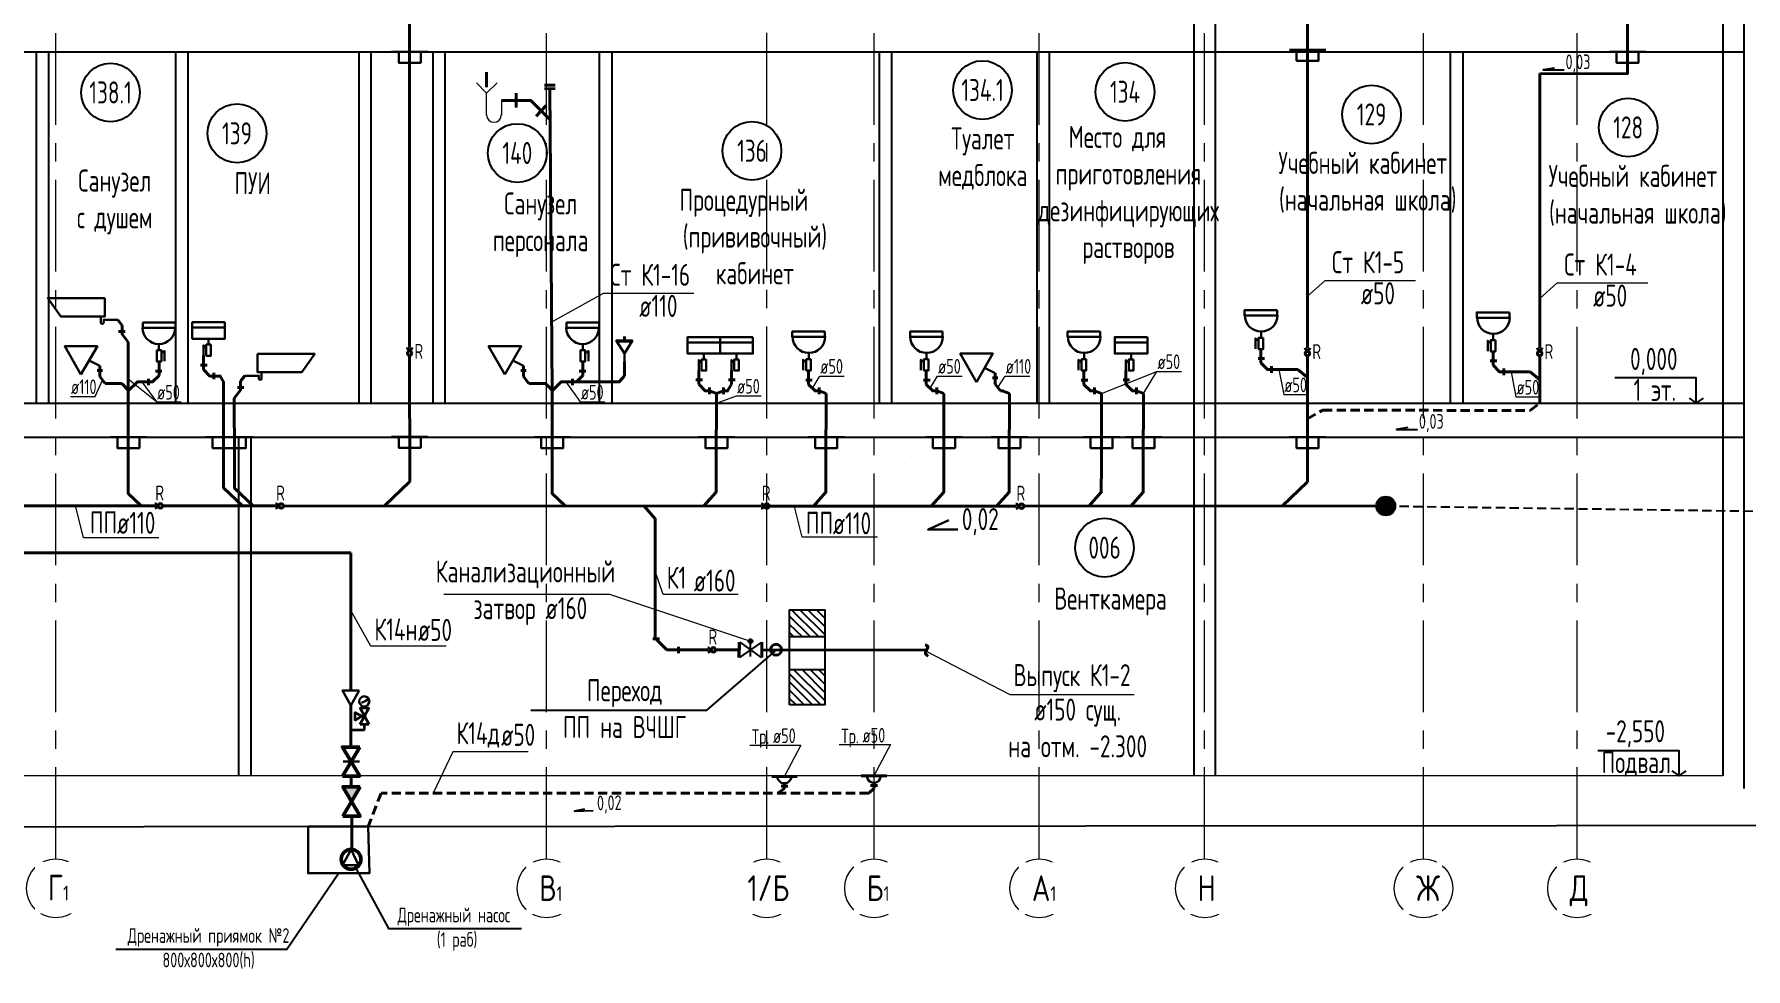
# Model space of a CAD drawing. Header units: millimetres. Extents: x -8689834 to 9419935, y -117443 to 166298.
# Drawn here: x -195015 to -171699, y -59642 to -46913 of the extents above; entities that cross this region are included whole.
import ezdxf
from ezdxf.enums import TextEntityAlignment as Align

# ---------------------------------------------------------------- set-up
doc = ezdxf.new("R2010")
doc.units = ezdxf.units.MM
doc.header["$MEASUREMENT"] = 0
doc.linetypes.add('01_base$0$DASHED2', pattern=[0.375, 0.25, -0.125])
doc.linetypes.add('CENTER', pattern=[2, 1.25, -0.25, 0.25, -0.25])
doc.layers.get('0').update_dxf_attribs({"color": 250, "lineweight": 9})
for name, color, linetype in [('PDF _0', 7, 'Continuous'), ('PDF ___Text VK', 7, 'Continuous'), ('PDF __OBORUD', 1, 'Continuous'), ('PDF __Арматура', 7, 'Continuous'), ('PDF __ВК-Text VK', 7, 'Continuous'), ('PDF __ВК-Text В1', 7, 'Continuous'), ('PDF __ВК-В1', 5, 'Continuous'), ('PDF __ВК-В1-текст', 7, 'Continuous'), ('PDF __ВК-К3', 7, 'Continuous'), ('PDF __ВК-переход с пл. на чуг.', 1, 'Continuous'), ('PDF __ВК-питьевой фонтанчик', 7, 'Continuous'), ('PDF __ВК-противопожарные муфты', 1, 'Continuous'), ('PDF __ВК-стены', 7, 'Continuous'), ('PDF __ВК-текст К2', 7, 'Continuous'), ('PDF __ВК-текст Канал', 7, 'Continuous'), ('PDF __Дренажные насосы', 1, 'Continuous'), ('PDF __К14', 3, 'Continuous'), ('PDF __насос', 1, 'Continuous'), ('PDF __Переход', 7, 'Continuous'), ('PDF __Пескоуловитель', 7, 'Continuous'), ('PDF __Сантехника', 7, 'Continuous'), ('PDF _TEKSTBK', 7, 'Continuous'), ('PDF _надписи ВК', 7, 'Continuous'), ('АР_Кровля дорожки', 245, 'Continuous'), ('АР_Таблицы', 250, 'Continuous')]:
    doc.layers.add(name, color=color, linetype=linetype)
doc.layers.add('PDF __ВК-К1', color=7, linetype='Continuous', true_color=0xb80000)
doc.layers.add('PDF __ВК-К14н', color=190, linetype='Continuous', true_color=0x7f00ff)
for name, color, linetype, lineweight in [('АР_Маркер экспликации', 239, 'Continuous', 13), ('АР_Номер помещения', 1, 'Continuous', 25), ('АР_Оси', 195, 'Continuous', 9), ('АР_Помещения_площадь', 19, 'Continuous', 9), ('ВК_канализация', 32, 'Continuous', 15)]:
    doc.layers.add(name, color=color, linetype=linetype, lineweight=lineweight)
doc.styles.add('ISOCPEUR', font='isocpeur.ttf', dxfattribs={"width": 0.7})
doc.styles.get("Standard").update_dxf_attribs({"font": 'isocpeur.ttf', "width": 0.7})
doc.styles.add('ГОСТ 2.304', font='isocpeur.ttf', dxfattribs={"width": 0.7})

# ---------------------------------------------------------------- blocks, each defined once
blk = doc.blocks.new('*U1662')
at = {"layer": 'АР_Номер помещения', "color": 7}
blk.add_circle((-15720, 4793), 400, dxfattribs=at)
at = {"layer": 'АР_Помещения_площадь', "color": 7}
blk.add_line((-13545, 633), (-13545, 633), dxfattribs=at)
at = {"color": 7, "style": 'ISOCPEUR', "width": 0.7, "flags": 1}
blk.add_attdef('КАТЕГОРИЯ', (-499, -2092), '', height=250, dxfattribs=at)
at = {"layer": 'АР_Номер помещения', "color": 7, "style": 'ISOCPEUR', "width": 0.7}
blk.add_attdef('НОМЕР_ПОМЕЩЕНИЯ', text='', height=300, dxfattribs=at).set_placement((-15720, 4793), align=Align.MIDDLE_CENTER)
at = {"layer": 'АР_Помещения_площадь', "color": 7, "lineweight": 30, "width": 0.7, "flags": 104}
blk.add_attdef('ИМЯ_ПОМЕЩЕНИЯ', text='', height=100, dxfattribs=at).set_placement((158, 1217), align=Align.MIDDLE_CENTER)
at = {"layer": 'АР_Помещения_площадь', "color": 7, "style": 'ISOCPEUR', "width": 0.7}
blk.add_attdef('ПЛОЩАДЬ_ПОМЕЩЕНИЯ', text='', height=200, dxfattribs=at).set_placement((-13540, 880), align=Align.MIDDLE_RIGHT)

msp = doc.modelspace()

# ---------------------------------------------------------------- hatches: boundary and pattern name
at = {"layer": 'АР_Кровля дорожки', "ltscale": 500, "true_color": 0x000000}
h = msp.add_hatch(color=18, dxfattribs=at)
h.dxf.hatch_style = 1
edge = h.paths.add_edge_path()
edge.add_arc((-176603.1, -53338.6), 129, 0, 360)
h = msp.add_hatch(color=18, dxfattribs=at)
h.dxf.hatch_style = 1
h.paths.add_polyline_path([(-245791, -57201.5), (-246025.5, -57201.5), (-245908.3, -57402.8)])
h.paths.add_polyline_path([(-190575.5, -57162.6), (-190809.9, -57162.6), (-190692.7, -57364)])
h.paths.add_polyline_path([(-149907.4, -57185.8), (-150081.5, -57185.8), (-149994.5, -57335.3)])
h.paths.add_polyline_path([(-149877.2, -57134), (-150111.7, -57134), (-150081.5, -57185.8), (-149907.4, -57185.8)])
h.paths.add_polyline_path([(-127370.9, -57118.1), (-127605.4, -57118.1), (-127566, -57185.8), (-127410.3, -57185.8)])
h.paths.add_polyline_path([(-127410.3, -57185.8), (-127566, -57185.8), (-127488.1, -57319.5)])
h.paths.add_polyline_path([(-117159.1, -57092.6), (-117393.6, -57092.6), (-117339.3, -57185.8), (-117213.4, -57185.8)])
h.paths.add_polyline_path([(-117213.4, -57185.8), (-117339.3, -57185.8), (-117276.4, -57294)])

# ---------------------------------------------------------------- linework, layer by layer
at = {"layer": 'PDF _0', "lineweight": 35}
for points in [[(-190551.4, -56200.9), (-190641.6, -56255), (-190641.6, -56152.8), (-190551.4, -56200.9), (-190515.4, -56200.9)], [(-190575.5, -56309.1), (-190455.3, -56092.7), (-190575.5, -56092.7), (-190455.3, -56309.1)], [(-190515.4, -56393.2), (-190701.7, -56393.2)], [(-190575.5, -56309.1), (-190455.3, -56309.1)], [(-190515.4, -56393.2), (-190515.4, -56309.1)]]:
    msp.add_lwpolyline(points, dxfattribs=at)
at = {"layer": 'PDF _0', "color": 3, "lineweight": 30}
for centre in [(-184795.7, -57020.8), (-184795.7, -57020.8), (-183576.3, -57013.9), (-183576.3, -57013.9)]:
    msp.add_arc(centre, 95.2, 179.99999, 0.00001, dxfattribs=at)
at = {"layer": 'PDF ___Text VK', "color": 3, "lineweight": 30}
msp.add_lwpolyline([(-191284.8, -57703.6), (-190467.3, -57703.6), (-190449.3, -58340.8), (-191284.8, -58340.8)], close=True, dxfattribs=at)
at = {"layer": 'PDF __OBORUD', "lineweight": 30}
for points in [[(-190557.4, -56020.5), (-190515.4, -56002.5), (-190473.3, -55978.4), (-190491.3, -55996.5)], [(-190515.4, -56068.6), (-190515.4, -56092.7)], [(-190473.3, -55978.4), (-190497.3, -55984.5)]]:
    msp.add_lwpolyline(points, dxfattribs=at)
msp.add_circle((-190518.4, -55999.5), 69.1, dxfattribs=at)
at = {"layer": 'PDF __Арматура', "lineweight": 30}
msp.add_lwpolyline([(-190584.2, -56820), (-190805.5, -56820)], dxfattribs=at)
at = {"layer": 'PDF __ВК-Text VK', "lineweight": 30}
msp.add_lwpolyline([(-182554.7, -53530.4), (-182837.4, -53660), (-182434.7, -53660)], dxfattribs=at)
at = {"layer": 'PDF __ВК-Text В1', "lineweight": 25}
for points in [[(-174306.3, -47372.8), (-174460.9, -47398.9), (-174173.4, -47398.9)], [(-176303.7, -52270.3), (-176458.4, -52296.4), (-176170.9, -52296.4)], [(-187519.8, -57467.5), (-187655.6, -57493.3), (-187402.3, -57488.1)]]:
    msp.add_lwpolyline(points, dxfattribs=at)
at = {"layer": 'PDF __ВК-В1', "color": 244, "lineweight": 40, "true_color": 0x991b1e}
for points in [[(-189900.6, -51180.8), (-189901.6, -40736.4)], [(-177669.1, -51185), (-177670.1, -40740.6)], [(-173310.7, -46375.7), (-173310.7, -47451.3), (-174504, -47447.9)], [(-174505.2, -51185), (-174506.1, -47445.8)], [(-189899.6, -53003.1), (-189901.6, -51287.5)], [(-177668.1, -53007.3), (-177670.1, -51291.7)], [(-174505.5, -51936.7), (-174506.1, -51291.7)], [(-186975.1, -51567.6), (-186975.1, -51567.6), (-186975.1, -51375)]]:
    msp.add_lwpolyline(points, dxfattribs=at)
at = {"layer": 'PDF __ВК-В1', "lineweight": 40}
msp.add_lwpolyline([(-186975.1, -51082.9), (-186975.1, -51027.9)], dxfattribs=at)
at = {"layer": 'PDF __ВК-В1-текст', "lineweight": 25}
for points in [[(-172471.2, -51868.9), (-172373.9, -51936.7), (-172373.9, -51594.9), (-173483, -51594.9)], [(-172373.9, -51936.7), (-172276.5, -51868.9)], [(-172703.8, -56947.2), (-172606.4, -57014.9), (-172606.4, -56673.1), (-173715.5, -56673.1)], [(-172606.4, -57014.9), (-172509, -56947.2)]]:
    msp.add_lwpolyline(points, dxfattribs=at)
at = {"layer": 'PDF __ВК-К1', "lineweight": 40}
for points in [[(-188449.5, -47713.7), (-188449.5, -47912.6)], [(-188449.5, -47815.2), (-188648.4, -47815.2)], [(-188449.5, -47815.2), (-188250.5, -47815.2), (-187983.8, -48081.9)], [(-188038.9, -47883), (-188178.6, -48026.9)], [(-192204.8, -51640.1), (-192204.8, -51758.7), (-192289.5, -51868.7)], [(-192158.2, -51724.8), (-192247.1, -51724.8)], [(-192145.5, -51563.9), (-192204.8, -51640.1)], [(-184967.1, -57023), (-184620, -57023)], [(-183747.8, -57016.1), (-183400.7, -57016.1)]]:
    msp.add_lwpolyline(points, dxfattribs=at)
at = {"layer": 'PDF __ВК-К1', "color": 244, "lineweight": 40, "true_color": 0x991b1e}
for points in [[(-193878, -50802.8), (-193818.8, -50879)], [(-193865.3, -50963.6), (-193776.5, -50963.6)], [(-193818.8, -50879), (-193818.8, -50997.5), (-193734.1, -51107.6)], [(-192710.1, -51288.7), (-192710.1, -51479.2)], [(-178304.4, -51200.2), (-178304.4, -51390.7)], [(-175140.5, -51231.9), (-175140.5, -51422.4)], [(-194157.6, -51494), (-194085, -51494)], [(-194123, -51428.4), (-194123, -51576.9)], [(-193275, -51500.7), (-193363.9, -51500.7)], [(-193313.1, -51369.4), (-193313.1, -51559.9)], [(-192748.2, -51419.9), (-192659.3, -51419.9)], [(-192566.2, -51568.1), (-192621.2, -51568.1), (-192710.1, -51479.2)], [(-192566.2, -51523.6), (-192566.2, -51612.5)], [(-188384.3, -51494), (-188311.7, -51494)], [(-188349.7, -51428.4), (-188349.7, -51576.9)], [(-187501.7, -51500.7), (-187590.6, -51500.7)], [(-187539.8, -51369.4), (-187539.8, -51559.9)], [(-185961.9, -51490.8), (-185961.9, -51681.3)], [(-185517.5, -51490.8), (-185517.5, -51681.3)], [(-184466.4, -51491.2), (-184466.4, -51681.7)], [(-182862, -51491.2), (-182862, -51681.7)], [(-181923.7, -51529), (-181923.7, -51677.6)], [(-180714.7, -51491.2), (-180714.7, -51681.7)], [(-180143.2, -51490.8), (-180143.2, -51681.3)], [(-178342.5, -51331.5), (-178253.6, -51331.5)], [(-178160.5, -51479.6), (-178215.5, -51479.6), (-178304.4, -51390.7)], [(-178160.5, -51435.2), (-178160.5, -51524.1)], [(-175178.6, -51363.2), (-175089.7, -51363.2)], [(-174996.6, -51511.3), (-175051.6, -51511.3), (-175140.5, -51422.4)], [(-174996.6, -51466.9), (-174996.6, -51555.8)], [(-194123, -51576.9), (-194050.5, -51670.2)], [(-194026, -51687.8), (-194026, -51651.4)], [(-193457.1, -51648.8), (-193402, -51648.8), (-193313.1, -51559.9)], [(-193457.1, -51604.4), (-193457.1, -51693.3)], [(-188349.7, -51576.9), (-188277.2, -51670.2)], [(-188252.6, -51687.8), (-188252.6, -51651.4)], [(-187683.7, -51648.8), (-187628.7, -51648.8), (-187539.8, -51559.9)], [(-187683.7, -51604.4), (-187683.7, -51693.3)], [(-186000, -51622.1), (-185911.1, -51622.1)], [(-185818, -51770.2), (-185873, -51770.2), (-185961.9, -51681.3)], [(-185818, -51725.8), (-185818, -51814.7)], [(-185624.8, -51726.3), (-185625.3, -51815.2)], [(-185625, -51770.8), (-185570, -51771.1), (-185517.5, -51681.3)], [(-185555.6, -51622.1), (-185466.7, -51622.1)], [(-184504.5, -51622.5), (-184415.6, -51622.5)], [(-184322.5, -51770.6), (-184377.5, -51770.6), (-184466.4, -51681.7)], [(-184322.5, -51726.2), (-184322.5, -51815.1)], [(-182900.1, -51622.5), (-182811.2, -51622.5)], [(-182718, -51770.6), (-182773.1, -51770.6), (-182862, -51681.7)], [(-182718, -51726.2), (-182718, -51815.1)], [(-181958.2, -51594.7), (-181885.7, -51594.7)], [(-181923.7, -51677.6), (-181851.1, -51770.9)], [(-181826.6, -51788.5), (-181826.6, -51752)], [(-180752.8, -51622.5), (-180663.9, -51622.5)], [(-180570.7, -51770.6), (-180625.8, -51770.6), (-180714.7, -51681.7)], [(-180570.7, -51726.2), (-180570.7, -51815.1)], [(-180181.3, -51622.1), (-180092.4, -51622.1)], [(-179999.3, -51770.2), (-180054.3, -51770.2), (-180143.2, -51681.3)], [(-179999.3, -51725.8), (-179999.3, -51814.7)], [(-186498, -55150.2), (-186586.9, -55150.2)], [(-186557.2, -55137.5), (-186396.4, -55298.4)], [(-186239.7, -55256.1), (-186239.7, -55345)], [(-186396.4, -55298.4), (-185839, -55298.9)], [(-185732.3, -55298.5), (-185422.2, -55298.5)], [(-185096.8, -55298.4), (-182857.5, -55302.6)], [(-184967.1, -57023), (-184620, -57023)], [(-184793.6, -57188), (-184793.6, -57120.3)], [(-184793.6, -57188), (-184793.6, -57120.3)], [(-183747.8, -57016.1), (-183400.7, -57016.1)], [(-183574.2, -57181.2), (-183574.2, -57113.4)], [(-183574.2, -57181.2), (-183574.2, -57113.4)], [(-184747, -57154.2), (-184840.1, -57154.2)], [(-184747, -57154.2), (-184840.1, -57154.2)], [(-183527.6, -57147.3), (-183620.8, -57147.3)], [(-183527.6, -57147.3), (-183620.8, -57147.3)]]:
    msp.add_lwpolyline(points, dxfattribs=at)
at = {"layer": 'PDF __ВК-К14н', "color": 152, "lineweight": 40, "true_color": 0x2776bb}
for points in [[(-208786.5, -53977.4), (-190701.8, -53976.3)], [(-190701.8, -53976.3), (-190701.7, -55852.2)], [(-190701.7, -56056.6), (-190701.7, -56621.6)], [(-190695.7, -57018.4), (-190695.7, -57162.6)], [(-190689.7, -57565.4), (-190689.7, -58016.2)]]:
    msp.add_lwpolyline(points, dxfattribs=at)
at = {"layer": 'PDF __ВК-К3', "lineweight": 25}
msp.add_lwpolyline([(-184724.3, -56047.6), (-184724.3, -54752.3), (-184246, -54752.3), (-184246, -56047.6)], close=True, dxfattribs=at)
for points in [[(-184330.6, -55116.4), (-184698.9, -54752.3)], [(-184246, -55091), (-184584.6, -54752.3)], [(-184246, -54980.9), (-184474.6, -54752.3)], [(-184246, -54866.6), (-184360.3, -54752.3)], [(-184246, -54756.6), (-184250.2, -54752.3)], [(-184444.9, -55116.4), (-184724.3, -54837)], [(-184555, -55116.4), (-184724.3, -54951.3)], [(-184669.3, -55116.4), (-184724.3, -55061.3)], [(-184724.3, -55116.4), (-184246, -55116.4)], [(-184724.3, -55565.1), (-184246, -55565.1)], [(-184301, -56047.6), (-184724.3, -55624.3)], [(-184246, -55988.4), (-184669.3, -55565.1)], [(-184246, -55878.3), (-184555, -55565.1)], [(-184246, -55764), (-184444.9, -55565.1)], [(-184246, -55654), (-184330.6, -55565.1)], [(-184411.1, -56047.6), (-184724.3, -55734.4)], [(-184525.4, -56047.6), (-184724.3, -55848.7)], [(-184635.4, -56047.6), (-184724.3, -55958.8)]]:
    msp.add_lwpolyline(points, dxfattribs=at)
at = {"layer": 'PDF __ВК-переход с пл. на чуг.', "lineweight": 40}
msp.add_circle((-184908.4, -55296.3), 74.1, dxfattribs=at)
at = {"layer": 'PDF __ВК-питьевой фонтанчик', "lineweight": 30}
for points in [[(-186975.1, -51260.7), (-187085.2, -51082.9), (-186865.1, -51082.9), (-186975.1, -51260.7), (-186975.1, -51375)], [(-187072.5, -51099.8), (-186873.5, -51099.8)]]:
    msp.add_lwpolyline(points, dxfattribs=at)
at = {"layer": 'PDF __ВК-противопожарные муфты', "lineweight": 30}
for points in [[(-190147.1, -47153.2), (-189901.6, -47153.2), (-189651.8, -47153.2)], [(-190049.7, -47153.2), (-190049.7, -47301.4), (-189749.2, -47301.4), (-189749.2, -47153.2)], [(-177915.6, -47125.8), (-177670.1, -47125.8), (-177420.3, -47125.8)], [(-177818.2, -47125.8), (-177818.2, -47273.9), (-177517.7, -47273.9), (-177517.7, -47125.8)], [(-173556.2, -47153.2), (-173310.7, -47153.2), (-173060.9, -47153.2)], [(-173458.8, -47153.2), (-173458.8, -47301.4), (-173158.3, -47301.4), (-173158.3, -47153.2)], [(-193979.6, -52402.3), (-193734.1, -52402.3), (-193484.4, -52402.3)], [(-193882.3, -52402.3), (-193882.3, -52550.5), (-193581.7, -52550.5), (-193581.7, -52402.3)], [(-192681.8, -52402.3), (-192436.3, -52402.3), (-192186.5, -52402.3)], [(-192584.4, -52402.3), (-192584.4, -52550.5), (-192283.9, -52550.5), (-192283.9, -52402.3)], [(-192529.4, -52402.3), (-192283.9, -52402.3), (-192034.1, -52402.3)], [(-192432, -52402.3), (-192432, -52550.5), (-192131.5, -52550.5), (-192131.5, -52402.3)], [(-190147.1, -52398.1), (-189901.6, -52398.1), (-189651.8, -52398.1)], [(-190049.7, -52398.1), (-190049.7, -52546.2), (-189749.2, -52546.2), (-189749.2, -52398.1)], [(-188206.3, -52402.3), (-187960.8, -52402.3), (-187711.1, -52402.3)], [(-188109, -52402.3), (-188109, -52550.5), (-187808.4, -52550.5), (-187808.4, -52402.3)], [(-185968.8, -52402.3), (-185723.3, -52402.3), (-185473.6, -52402.3)], [(-185871.5, -52402.3), (-185871.5, -52550.5), (-185570.9, -52550.5), (-185570.9, -52402.3)], [(-184473.4, -52402.3), (-184227.8, -52402.3), (-183978.1, -52402.3)], [(-184376, -52402.3), (-184376, -52550.5), (-184075.5, -52550.5), (-184075.5, -52402.3)], [(-182868.9, -52402.3), (-182623.4, -52402.3), (-182373.6, -52402.3)], [(-182771.5, -52402.3), (-182771.5, -52550.5), (-182471, -52550.5), (-182471, -52402.3)], [(-181977.4, -52401.9), (-181731.9, -52401.9), (-181482.2, -52401.9)], [(-181880.1, -52401.9), (-181880.1, -52550.1), (-181579.5, -52550.1), (-181579.5, -52401.9)], [(-180721.6, -52402.3), (-180476.1, -52402.3), (-180226.3, -52402.3)], [(-180624.2, -52402.3), (-180624.2, -52550.5), (-180323.7, -52550.5), (-180323.7, -52402.3)], [(-180150.1, -52402.3), (-179904.6, -52402.3), (-179654.8, -52402.3)], [(-180052.7, -52402.3), (-180052.7, -52550.5), (-179752.2, -52550.5), (-179752.2, -52402.3)], [(-177915.6, -52402.3), (-177670.1, -52402.3), (-177420.3, -52402.3)], [(-177818.2, -52402.3), (-177818.2, -52550.5), (-177517.7, -52550.5), (-177517.7, -52402.3)]]:
    msp.add_lwpolyline(points, dxfattribs=at)
at = {"layer": 'PDF __ВК-стены', "color": 18, "lineweight": 25, "true_color": 0x000000}
for points in [[(-171723.3, -34412.4), (-171723.3, -57185.8)], [(-179215.7, -34878.1), (-179215.7, -57016.1)], [(-178927.8, -34878.1), (-178927.8, -57016.1)], [(-172011.2, -34878.1), (-172011.2, -57016.1)], [(-251092.7, -47153.2), (-171723.3, -47153.2)], [(-194988.6, -47149), (-194988.6, -51932.4)], [(-194819.3, -47149), (-194819.3, -51932.4)], [(-193090.9, -47157.8), (-193090.9, -51941.3)], [(-192921.6, -47157.8), (-192921.6, -51941.3)], [(-190593.4, -47143), (-190593.4, -51926.4)], [(-190430.5, -47153.2), (-190430.5, -51936.7)], [(-189585, -47150.7), (-189585, -51934.2)], [(-189422.1, -47160.9), (-189422.1, -51944.4)], [(-187317.6, -47149), (-187317.6, -51932.4)], [(-187148.3, -47149), (-187148.3, -51932.4)], [(-183504.4, -47149), (-183504.4, -51932.4)], [(-183335.1, -47149), (-183335.1, -51932.4)], [(-181357.1, -47153.2), (-181357.1, -51936.7)], [(-181187.8, -47153.2), (-181187.8, -51936.7)], [(-175724.3, -47153.2), (-175724.3, -51936.7)], [(-175554.9, -47153.2), (-175554.9, -51936.7)], [(-251092.7, -51936.7), (-171723.3, -51936.7)], [(-251092.7, -52402.3), (-172011.2, -52402.3)], [(-251092.7, -52402.3), (-171723.3, -52402.3)], [(-192231.8, -52402.3), (-192231.8, -57016.1)], [(-192062.5, -52402.3), (-192062.5, -57016.1)], [(-251262.1, -57746.2), (-116540.8, -57651.4)]]:
    msp.add_lwpolyline(points, dxfattribs=at)
at = {"layer": 'PDF __ВК-текст К2', "lineweight": 25}
msp.add_lwpolyline([(-190867, -58340.8), (-191572.3, -59380.1), (-191620.3, -59380.1), (-193901.7, -59380.1)], dxfattribs=at)
at = {"layer": 'PDF __ВК-текст Канал', "lineweight": 25}
msp.add_lwpolyline([(-184927.5, -55315.3), (-185863, -56123.8), (-185913.8, -56123.8), (-188250.4, -56123.8)], dxfattribs=at)
at = {"layer": 'PDF __Дренажные насосы', "lineweight": 50}
msp.add_circle((-190698.7, -58151.4), 135.2, dxfattribs=at)
at = {"layer": 'PDF __К14', "lineweight": 40}
msp.add_lwpolyline([(-188851.6, -47633.2), (-188851.6, -47430)], dxfattribs=at)
at = {"layer": 'PDF __насос', "lineweight": 30}
for points in [[(-190698.6, -58015.9), (-190597.7, -58229.8), (-190817.6, -58229.8)], [(-190698.6, -58015.9), (-190817.6, -58229.8)]]:
    msp.add_lwpolyline(points, dxfattribs=at)
at = {"layer": 'PDF __Переход', "lineweight": 30}
msp.add_lwpolyline([(-190587.5, -55852.2), (-190701.7, -56056.6), (-190815.9, -55852.2)], close=True, dxfattribs=at)
at = {"layer": 'PDF __Пескоуловитель', "lineweight": 40}
msp.add_lwpolyline([(-182878.7, -55230.7), (-182866, -55234.9), (-182857.5, -55239.1), (-182853.3, -55243.4), (-182849.1, -55243.4), (-182844.8, -55247.6), (-182840.6, -55251.8), (-182840.6, -55256.1), (-182840.6, -55260.3), (-182840.6, -55264.5), (-182840.6, -55268.8), (-182844.8, -55273), (-182844.8, -55277.2), (-182849.1, -55285.7), (-182853.3, -55289.9), (-182857.5, -55302.6), (-182861.8, -55311.1), (-182866, -55315.3), (-182870.2, -55319.6), (-182870.2, -55328), (-182874.5, -55332.3), (-182874.5, -55336.5), (-182874.5, -55340.7), (-182874.5, -55345), (-182874.5, -55349.2), (-182870.2, -55353.4), (-182870.2, -55357.7), (-182866, -55357.7), (-182861.8, -55361.9), (-182857.5, -55366.1), (-182853.3, -55370.4), (-182849.1, -55374.6), (-182836.4, -55383.1)], dxfattribs=at)
at = {"layer": 'PDF __Сантехника', "lineweight": 30}
for points in [[(-194051.6, -50506.5), (-194830.5, -50506.5), (-194652.7, -50756.2), (-194051.6, -50756.2)], [(-178082.2, -50671.1), (-178526.6, -50671.1), (-178526.6, -50743.1), (-178082.2, -50743.1)], [(-174918.3, -50702.8), (-175362.7, -50702.8), (-175362.7, -50774.8), (-174918.3, -50774.8)], [(-193535.4, -50840.3), (-193090.9, -50840.3), (-193090.9, -50912.3), (-193535.4, -50912.3)], [(-192418, -50835.8), (-192862.5, -50835.8), (-192862.5, -50907.7), (-192418, -50907.7)], [(-192418, -50907.7), (-192862.5, -50907.7), (-192862.5, -51060.1), (-192418, -51060.1)], [(-187762.1, -50840.3), (-187317.6, -50840.3), (-187317.6, -50912.3), (-187762.1, -50912.3)], [(-185669.8, -51037.9), (-186114.3, -51037.9), (-186114.3, -51109.9), (-185669.8, -51109.9)], [(-185225.4, -51037.9), (-185669.8, -51037.9), (-185669.8, -51109.9), (-185225.4, -51109.9)], [(-184244.2, -50962.1), (-184688.7, -50962.1), (-184688.7, -51034.1), (-184244.2, -51034.1)], [(-182639.7, -50962.1), (-183084.2, -50962.1), (-183084.2, -51034.1), (-182639.7, -51034.1)], [(-180492.4, -50962.1), (-180936.9, -50962.1), (-180936.9, -51034.1), (-180492.4, -51034.1)], [(-179851.1, -51037.9), (-180295.6, -51037.9), (-180295.6, -51109.9), (-179851.1, -51109.9)], [(-178272.7, -51047.9), (-178336.2, -51047.9), (-178336.2, -51200.2), (-178272.7, -51200.2)], [(-194378.7, -51549.3), (-194599.7, -51162.4), (-194154.1, -51162.4)], [(-193344.9, -51217), (-193281.4, -51217), (-193281.4, -51369.4), (-193344.9, -51369.4)], [(-192608.5, -51140.5), (-192672, -51140.5), (-192672, -51292.9), (-192608.5, -51292.9)], [(-191972, -51267.6), (-191193.1, -51267.6), (-191370.9, -51517.4), (-191972, -51517.4)], [(-188605.3, -51549.3), (-188826.4, -51162.4), (-188380.8, -51162.4)], [(-187571.6, -51217), (-187508.1, -51217), (-187508.1, -51369.4), (-187571.6, -51369.4)], [(-185669.8, -51109.9), (-186114.3, -51109.9), (-186114.3, -51262.3), (-185669.8, -51262.3)], [(-185225.4, -51109.9), (-185669.8, -51109.9), (-185669.8, -51262.3), (-185225.4, -51262.3)], [(-182179.3, -51649.9), (-182400.4, -51263), (-181954.8, -51263)], [(-179851.1, -51109.9), (-180295.6, -51109.9), (-180295.6, -51262.3), (-179851.1, -51262.3)], [(-175108.7, -51079.5), (-175172.2, -51079.5), (-175172.2, -51231.9), (-175108.7, -51231.9)], [(-185860.3, -51342.7), (-185923.8, -51342.7), (-185923.8, -51495.1), (-185860.3, -51495.1)], [(-185415.9, -51342.7), (-185479.4, -51342.7), (-185479.4, -51495.1), (-185415.9, -51495.1)], [(-184434.7, -51338.8), (-184498.2, -51338.8), (-184498.2, -51491.2), (-184434.7, -51491.2)], [(-182830.2, -51338.8), (-182893.7, -51338.8), (-182893.7, -51491.2), (-182830.2, -51491.2)], [(-180682.9, -51338.8), (-180746.4, -51338.8), (-180746.4, -51491.2), (-180682.9, -51491.2)], [(-180041.6, -51342.7), (-180105.1, -51342.7), (-180105.1, -51495.1), (-180041.6, -51495.1)]]:
    msp.add_lwpolyline(points, close=True, dxfattribs=at)
for points in [[(-194106.6, -50756.2), (-194106.6, -50840.9)], [(-194068.5, -50840.9), (-194068.5, -50802.8), (-193878, -50802.8)], [(-192640.3, -51060.1), (-192640.3, -51140.5)], [(-178336.2, -51094.4), (-178378.5, -51056.3), (-178378.5, -51196)], [(-178302.3, -50967.4), (-178302.3, -51047.9)], [(-175138.4, -50999.1), (-175138.4, -51079.5)], [(-193315.3, -51136.6), (-193315.3, -51217)], [(-193281.4, -51263.6), (-193239.1, -51225.5), (-193239.1, -51365.2)], [(-192672, -51187.1), (-192710.1, -51149), (-192710.1, -51288.7)], [(-187541.9, -51136.6), (-187541.9, -51217)], [(-187508.1, -51263.6), (-187465.7, -51225.5), (-187465.7, -51365.2)], [(-185892.1, -51262.3), (-185892.1, -51342.7)], [(-185447.6, -51262.3), (-185447.6, -51342.7)], [(-184464.3, -51258.4), (-184464.3, -51338.8)], [(-182859.8, -51258.4), (-182859.8, -51338.8)], [(-180712.5, -51258.4), (-180712.5, -51338.8)], [(-180073.3, -51262.3), (-180073.3, -51342.7)], [(-175172.2, -51126.1), (-175214.6, -51088), (-175214.6, -51227.7)], [(-194268.1, -51355.8), (-194123, -51428.4)], [(-191916.9, -51517.4), (-191916.9, -51602)], [(-188494.8, -51355.8), (-188349.7, -51428.4)], [(-185923.8, -51389.3), (-185961.9, -51351.2), (-185961.9, -51490.8)], [(-185479.4, -51389.3), (-185517.5, -51351.2), (-185517.5, -51490.8)], [(-184498.2, -51385.4), (-184540.5, -51347.3), (-184540.5, -51487)], [(-182893.7, -51385.4), (-182936, -51347.3), (-182936, -51487)], [(-182068.8, -51456.5), (-181923.7, -51529)], [(-180746.4, -51385.4), (-180788.7, -51347.3), (-180788.7, -51487)], [(-180105.1, -51389.3), (-180143.2, -51351.2), (-180143.2, -51490.8)], [(-191955, -51602), (-191955, -51563.9), (-192145.5, -51563.9)]]:
    msp.add_lwpolyline(points, dxfattribs=at)
for centre, radius, start, end in [((-178300.2, -50741), 222.2, 180, 0), ((-175136.3, -50772.6), 222.2, 180, 0), ((-194087.6, -50840.9), 19, 180.00002, 359.99998), ((-193317.4, -50910.2), 222.2, 180, 0), ((-187544.1, -50910.2), 222.2, 180, 0), ((-184462.2, -51032), 222.2, 180, 0), ((-182857.7, -51032), 222.2, 180, 0), ((-180710.4, -51032), 222.2, 180, 0), ((-191936, -51599.9), 19, 180.00002, 359.99998)]:
    msp.add_arc(centre, radius, start, end, dxfattribs=at)
at = {"layer": 'PDF _TEKSTBK', "lineweight": 18}
for points in [[(-188851.6, -47713.7), (-188991.3, -47574)], [(-188851.6, -48014.2), (-188851.6, -47713.7), (-188707.7, -47574)], [(-188648.4, -47815.2), (-188648.4, -48014.2)]]:
    msp.add_lwpolyline(points, dxfattribs=at)
msp.add_arc((-188752.1, -48012.1), 99.5, 180.00001, 359.99999, dxfattribs=at)
at = {"layer": 'PDF _надписи ВК', "lineweight": 50}
for points in [[(-190581.5, -56621.6), (-190815.9, -57018.4)], [(-190581.5, -56621.6), (-190815.9, -56621.6), (-190581.5, -57018.4), (-190815.9, -57018.4)], [(-190575.5, -57162.6), (-190809.9, -57565.4)], [(-190575.5, -57162.6), (-190809.9, -57162.6), (-190575.5, -57565.4), (-190809.9, -57565.4)]]:
    msp.add_lwpolyline(points, dxfattribs=at)
at = {"layer": 'АР_Кровля дорожки', "color": 244, "lineweight": 40, "ltscale": 500, "true_color": 0x991b1e}
for points in [[(-188064.1, -47654.9), (-187920.5, -47653.4)], [(-188061.8, -47605.7), (-187918.2, -47604.2)]]:
    msp.add_lwpolyline(points, dxfattribs=at)
at = {"layer": 'АР_Кровля дорожки', "color": 244, "linetype": '01_base$0$DASHED2', "lineweight": 40, "ltscale": 500, "true_color": 0x991b1e}
msp.add_lwpolyline([(-177669.1, -52149.5), (-177458.4, -52032), (-174636.5, -52038.2), (-174505.9, -51936.7)], dxfattribs=at)
at = {"layer": 'АР_Кровля дорожки', "color": 7, "linetype": '01_base$0$DASHED2', "ltscale": 500}
msp.add_lwpolyline([(-176603.1, -53338.6), (-152333.1, -53675.6), (-151108.6, -53215.1)], dxfattribs=at)
at = {"layer": 'АР_Кровля дорожки', "color": 7, "ltscale": 500}
for points in [[(-185421.3, -55194.2), (-185423, -55400.7)], [(-185403.3, -55194.4), (-185405, -55400.9)], [(-185403.3, -55194.4), (-185257.9, -55297.6)], [(-185258.4, -55387.6), (-185257.5, -55207.7)], [(-185111.5, -55196), (-185257.9, -55297.6)], [(-185111.5, -55196), (-185112.1, -55402.5)], [(-185096.5, -55195.2), (-185097.1, -55401.6)], [(-185257.9, -55297.6), (-185405, -55400.9)], [(-185257.9, -55297.6), (-185112.1, -55402.5)]]:
    msp.add_lwpolyline(points, dxfattribs=at)
at = {"layer": 'АР_Кровля дорожки', "color": 1, "ltscale": 500}
msp.add_lwpolyline([(-185250.1, -55165.1), (-185276.6, -55185.8), (-185233.1, -55177.7), (-185265.4, -55201.4)], dxfattribs=at)
at = {"layer": 'АР_Кровля дорожки', "color": 3, "linetype": '01_base$0$DASHED2', "lineweight": 40, "ltscale": 500}
msp.add_lwpolyline([(-183574.2, -57181.2), (-183645.1, -57249.2), (-190290.5, -57249.4), (-190467.3, -57703.6)], dxfattribs=at)
at = {"layer": 'АР_Кровля дорожки', "color": 3, "lineweight": 40, "ltscale": 500}
msp.add_lwpolyline([(-184793.6, -57188), (-184887.7, -57249.2)], dxfattribs=at)
at = {"layer": 'АР_Кровля дорожки', "color": 7, "ltscale": 500}
for centre, radius in [((-176603.1, -53338.6), 129), ((-185257.4, -55179.9), 27.8)]:
    msp.add_circle(centre, radius, dxfattribs=at)
at = {"layer": 'АР_Оси', "color": 18, "linetype": 'CENTER', "ltscale": 1000, "true_color": 0x000000}
for p, q in [((-188034.4, -58146.7), (-188034.4, -33423)), ((-183574.2, -58146.7), (-183574.2, -33400.9)), ((-181324.2, -58146.7), (-181324.2, -33400.9)), ((-179072.5, -58146.7), (-179072.5, -33406.9)), ((-176088.8, -58146.7), (-176088.8, -33453.8)), ((-173997.1, -58146.7), (-173997.1, -33410)), ((-194721, -58146.7), (-194721, -34711.8))]:
    msp.add_line(p, q, dxfattribs=at)
at = {"layer": 'АР_Оси', "color": 18, "ltscale": 0.5, "true_color": 0x000000}
for centre in [(-194721, -58546.7), (-188034.4, -58546.7), (-185034.4, -58546.7), (-183574.2, -58546.7), (-181324.2, -58546.7), (-179067.8, -58546.7), (-176088.8, -58546.7), (-173997.1, -58546.7)]:
    msp.add_circle(centre, 400, dxfattribs=at)
at = {"layer": 'ВК_канализация', "color": 244, "lineweight": 40, "ltscale": 500, "true_color": 0x991b1e}
for points in [[(-187960.8, -51760.2), (-187960.8, -51760.2), (-187992.3, -47654.1)], [(-193734.1, -51760.2), (-193734.1, -51760.2), (-193734.1, -51107.6)], [(-189901.2, -51227.5), (-189901, -51210.8)], [(-177669.7, -51231.7), (-177669.5, -51215)], [(-174505.8, -51231.7), (-174505.6, -51215)], [(-178160.5, -51479.6), (-177801.3, -51479.6)], [(-177801.3, -51479.6), (-177670.1, -51588.9)], [(-174996.6, -51511.3), (-174637.4, -51511.3)], [(-174637.4, -51511.3), (-174506.1, -51620.6)], [(-194050.5, -51670.2), (-193821.7, -51668.2)], [(-193821.7, -51668.2), (-193734.1, -51760.2)], [(-193734.1, -51760.2), (-193734.1, -52747.9)], [(-193457.1, -51648.8), (-193610.4, -51648.8), (-193733.7, -51771.9)], [(-192566.2, -51568.1), (-192480.9, -51569.7), (-192438.5, -51647.3), (-192435.5, -52671)], [(-188277.2, -51670.2), (-188048.4, -51668.2)], [(-188048.4, -51668.2), (-187960.8, -51760.2)], [(-187960.8, -51760.2), (-187960.8, -52747.9)], [(-187683.7, -51648.8), (-187837.1, -51648.8), (-187960.4, -51771.9)], [(-187628.7, -51648.8), (-187047.4, -51648), (-186975.1, -51567.6)], [(-192289.5, -51868.7), (-192285.6, -52677)], [(-185818, -51770.6), (-185721.6, -51805.4)], [(-185721.6, -51805.4), (-185724.5, -52792.3)], [(-185625, -51771.2), (-185721.6, -51805.4)], [(-184322.5, -51770.6), (-184226.1, -51805.4)], [(-184226.1, -51805.4), (-184229, -52792.3)], [(-182718, -51770.6), (-182621.6, -51805.4)], [(-182621.6, -51805.4), (-182624.5, -52792.3)], [(-181826.6, -51770.6), (-181851.1, -51770.9)], [(-181826.6, -51770.2), (-181730.2, -51805)], [(-181730.2, -51805), (-181733.1, -52792)], [(-180570.7, -51770.6), (-180474.3, -51805.4)], [(-180474.3, -51805.4), (-180477.2, -52792.3)], [(-179999.3, -51770.6), (-179902.9, -51805.4)], [(-179902.9, -51805.4), (-179905.7, -52792.3)], [(-192435.5, -52671), (-192435.5, -53091.3), (-192176.2, -53337.3)], [(-192285.6, -52677), (-192285.6, -53097.2), (-192032.5, -53337.3)], [(-193734.1, -52747.9), (-193734.1, -53168.2), (-193556.6, -53336.6)], [(-187960.8, -52747.9), (-187960.8, -53168.2), (-187783.2, -53336.6)], [(-185724.5, -52792.3), (-185725.5, -53151.4), (-185896.4, -53341.8)], [(-184229, -52792.3), (-184230, -53151.4), (-184400.9, -53341.8)], [(-182624.5, -52792.3), (-182625.5, -53151.4), (-182796.4, -53341.8)], [(-181733.1, -52792), (-181734.1, -53151.1), (-181905, -53341.4)], [(-180477.2, -52792.3), (-180478.2, -53151.4), (-180649.1, -53341.8)], [(-179905.7, -52792.3), (-179906.8, -53151.4), (-180077.7, -53341.8)], [(-189899.6, -53003.1), (-190245, -53335.1)], [(-177668.1, -53007.3), (-178013.5, -53339.3)], [(-198469.5, -53334.4), (-193373.8, -53337.4)], [(-193327.1, -53337), (-193343.8, -53337.2)], [(-193267.1, -53336.8), (-191727.5, -53338)], [(-191680.8, -53337.6), (-191697.6, -53337.7)], [(-191620.8, -53336.2), (-185111.2, -53340.2)], [(-186557.2, -55137.5), (-186554.4, -53511.5), (-186699.5, -53343.6)], [(-185064.4, -53339.8), (-185081.2, -53339.9)], [(-185004.4, -53339.5), (-181641.6, -53341.6)], [(-181594.9, -53341.2), (-181611.6, -53341.4)], [(-181534.9, -53341.1), (-176603.1, -53338.6)], [(-185792.3, -55298.5), (-185809, -55298.6)]]:
    msp.add_lwpolyline(points, dxfattribs=at)
at = {"layer": 'ВК_канализация', "color": 18, "lineweight": 13, "ltscale": 500, "true_color": 0x000000}
for points in [[(-176195.7, -50271.5), (-177434.7, -50271.5), (-177670.1, -50482.6)], [(-173031.7, -50303.2), (-174270.8, -50303.2), (-174506.1, -50514.3)], [(-186027.2, -50442.9), (-187266.2, -50442.9), (-187960.8, -50828)], [(-179902.9, -51805.4), (-179721.2, -51506.3), (-179386, -51506.3)], [(-178060.4, -51479.6), (-177993.7, -51821.5), (-177658.4, -51821.5)], [(-174896.5, -51511.3), (-174829.7, -51853.2), (-174494.5, -51853.2)], [(-194522.2, -51846.9), (-194187, -51846.9), (-194086.8, -51623.5)], [(-193349.2, -51921.7), (-193734.1, -51610.1)], [(-193547, -51648.8), (-193349.2, -51921.7), (-193014, -51921.7)], [(-187773.6, -51648.8), (-187575.9, -51921.7), (-187240.6, -51921.7)], [(-184414.6, -51733.6), (-184314.6, -51568.9), (-183979.3, -51568.9)], [(-182810.1, -51733.6), (-182710.1, -51568.9), (-182374.9, -51568.9)], [(-181887.4, -51724.2), (-181788.3, -51568.9), (-181453.1, -51568.9)], [(-185722, -51936.7), (-185448.3, -51839.7), (-185113.1, -51839.7)], [(-193318.4, -53770.1), (-194342.3, -53770.1), (-194447.5, -53350.4)], [(-183529, -53763.4), (-184552.9, -53763.4), (-184658.1, -53343.7)], [(-185423.2, -54543.9), (-186447.1, -54543.9), (-186552.2, -54242.1)], [(-189436.7, -54538.8), (-187177.5, -54538.8), (-185283.8, -55171)], [(-189405.1, -55248.7), (-190429, -55248.7), (-190701.8, -54760.4)], [(-180028.4, -55911.6), (-181721.8, -55911.6), (-182868.1, -55317.4)], [(-185267.2, -56594.7), (-184570.4, -56594.7), (-184795.7, -57020.8)], [(-184047.8, -56587.8), (-183351.1, -56587.8), (-183576.3, -57013.9)], [(-188287.4, -56685.5), (-189311.3, -56685.5), (-189581.8, -57249.4)]]:
    msp.add_lwpolyline(points, dxfattribs=at)
at = {"layer": 'ВК_канализация', "color": 7, "lineweight": 13, "ltscale": 500}
for points in [[(-180474.3, -51805.4), (-179721.2, -51506.3)], [(-172011.2, -57016.1), (-251262.1, -57016.1)]]:
    msp.add_lwpolyline(points, dxfattribs=at)
at = {"layer": 'ВК_канализация', "color": 244, "lineweight": 40, "ltscale": 500, "true_color": 0x991b1e}
for centre in [(-189901.6, -51257.5), (-177670.1, -51261.7), (-174506.1, -51261.7), (-193297.1, -53336.8), (-191650.8, -53337.3), (-185034.4, -53339.5), (-181564.9, -53340.9), (-185762.3, -55298.2)]:
    msp.add_circle(centre, 30, dxfattribs=at)
for centre, start, end in [((-189900.6, -51180.8), 179.27075, 359.27075), ((-177669.1, -51185), 179.27075, 359.27075), ((-174505.2, -51185), 179.27075, 359.27075), ((-193373.8, -53337.4), 270.50316, 90.50316), ((-191727.5, -53338), 270.50316, 90.50316), ((-185111.2, -53340.2), 270.50316, 90.50316), ((-181641.6, -53341.6), 270.50316, 90.50316), ((-185839, -55298.9), 270.50316, 90.50316)]:
    msp.add_arc(centre, 30, start, end, dxfattribs=at)

# ---------------------------------------------------------------- block references
at = {"layer": 'АР_Маркер экспликации', "color": 7}
ref = msp.add_blockref('*U1662', (-178255.8, -52499.1), dxfattribs=at)
ref.add_attrib('НОМЕР_ПОМЕЩЕНИЯ', '138.1', dxfattribs={"layer": 'АР_Номер помещения', "color": 7, "height": 300, "style": 'ISOCPEUR', "width": 0.7}).set_placement((-193975.5, -47705.7), align=Align.MIDDLE_CENTER)
ref = msp.add_blockref('*U1662', (-166376.3, -52466.2), dxfattribs=at)
ref.add_attrib('НОМЕР_ПОМЕЩЕНИЯ', '134.1', dxfattribs={"layer": 'АР_Номер помещения', "color": 7, "height": 300, "style": 'ISOCPEUR', "width": 0.7}).set_placement((-182096.1, -47672.9), align=Align.MIDDLE_CENTER)
ref = msp.add_blockref('*U1662', (-164435.3, -52490.2), dxfattribs=at)
ref.add_attrib('НОМЕР_ПОМЕЩЕНИЯ', '134', dxfattribs={"layer": 'АР_Номер помещения', "color": 7, "height": 300, "style": 'ISOCPEUR', "width": 0.7}).set_placement((-180155, -47696.9), align=Align.MIDDLE_CENTER)
ref = msp.add_blockref('*U1662', (-180424.3, -52644.6), dxfattribs=at)
ref.add_attrib('НОМЕР_ПОМЕЩЕНИЯ', '145', dxfattribs={"layer": 'АР_Номер помещения', "color": 7, "height": 300, "style": 'ISOCPEUR', "width": 0.7}).set_placement((-196144.1, -47851.3), align=Align.MIDDLE_CENTER)
ref = msp.add_blockref('*U1662', (-161075.8, -52798.4), dxfattribs=at)
ref.add_attrib('НОМЕР_ПОМЕЩЕНИЯ', '129', dxfattribs={"layer": 'АР_Номер помещения', "color": 7, "height": 300, "style": 'ISOCPEUR', "width": 0.7}).set_placement((-176795.5, -48005), align=Align.MIDDLE_CENTER)
ref = msp.add_blockref('*U1662', (-157580.6, -52975.4), dxfattribs=at)
ref.add_attrib('НОМЕР_ПОМЕЩЕНИЯ', '128', dxfattribs={"layer": 'АР_Номер помещения', "color": 7, "height": 300, "style": 'ISOCPEUR', "width": 0.7}).set_placement((-173300.3, -48182), align=Align.MIDDLE_CENTER)
ref = msp.add_blockref('*U1662', (-176532.5, -53055.7), dxfattribs=at)
ref.add_attrib('НОМЕР_ПОМЕЩЕНИЯ', '139', dxfattribs={"layer": 'АР_Номер помещения', "color": 7, "height": 300, "style": 'ISOCPEUR', "width": 0.7}).set_placement((-192252.3, -48262.3), align=Align.MIDDLE_CENTER)
ref = msp.add_blockref('*U1662', (-172713.8, -53323.8), dxfattribs=at)
ref.add_attrib('НОМЕР_ПОМЕЩЕНИЯ', '140', dxfattribs={"layer": 'АР_Номер помещения', "color": 7, "height": 300, "style": 'ISOCPEUR', "width": 0.7}).set_placement((-188433.5, -48530.4), align=Align.MIDDLE_CENTER)
ref = msp.add_blockref('*U1662', (-169517.3, -53293.6), dxfattribs=at)
ref.add_attrib('НОМЕР_ПОМЕЩЕНИЯ', '136', dxfattribs={"layer": 'АР_Номер помещения', "color": 7, "height": 300, "style": 'ISOCPEUR', "width": 0.7}).set_placement((-185237, -48500.2), align=Align.MIDDLE_CENTER)
at = {"layer": 'АР_Маркер экспликации', "color": 7, "lineweight": 40}
ref = msp.add_blockref('*U1662', (-164713.9, -58699.4), dxfattribs=at)
ref.add_attrib('НОМЕР_ПОМЕЩЕНИЯ', '006', dxfattribs={"layer": 'АР_Номер помещения', "color": 7, "height": 300, "style": 'ISOCPEUR', "width": 0.7}).set_placement((-180433.6, -53906), align=Align.MIDDLE_CENTER)

# ---------------------------------------------------------------- texts
at = {"layer": 'АР_Таблицы', "ltscale": 100, "attachment_point": 4, "style": 'ISOCPEUR'}
for s, insert, char_height, width in [('\\pxi-1,l1,t1,5;0,03', (-174153.8, -47311.7), 200, 7500), ('\\pxi-1,l1,qc,t1,5;Туалет \\Pмедблока', (-183422, -48605.4), 300, 2659.108), ('\\pxi-1,l1,qc,t1,5;Место для приготовления дезинфицирующих растворов ', (-181588.2, -49101.7), 300, 2659.108), ('\\pxi-1,l1,qc,t1,5;Учебный кабинет\\P (начальная школа)', (-178244.7, -48929.8), 300, 2659.108), ('\\pxi-1,l1,qc,t1,5;Учебный кабинет\\P (начальная школа)', (-174565.8, -49106.8), 300, 2659.108), ('\\pxi-1,l1,qc,t1,5;Санузел \\Pс душем', (-195247.5, -49196.8), 300, 2659.108), ('\\pxi-1,l1,qc,t1,5;ПУИ', (-193368.9, -48941.6), 300, 2659.108), ('\\pxqc;Санузел\\Pперсонала', (-189445.8, -49508.5), 300, 2659.108), ('\\pxi-1,l1,qc,t1,5;Процедурный (прививочный) кабинет', (-186676.9, -49668.9), 300, 2659.108), ('\\pxi-1,l1,t1,5;Ст К1-5', (-177335.7, -50018.4), 300, 7500), ('\\pxi-1,l1,t1,5;Ст К1-16', (-187167.2, -50189.7), 300, 7500), ('\\pxi-1,l1,t1,5;Ст К1-4', (-174171.8, -50050), 300, 7500), ('\\pxi-1,l1,t1,5;ø50', (-176942.1, -50441.9), 300, 7500), ('\\pxi-1,l1,t1,5;ø50', (-173778.2, -50473.6), 300, 7500), ('\\pxi-1,l1,t1,5;ø110', (-186773.6, -50613.2), 300, 7500), ('\\pxi-1,l1,t1,5;ø50', (-179713.4, -51373.7), 200, 7500), ('\\pxi-1,l1,t1,5;0,000', (-173274.9, -51370.4), 300, 9470.463), ('\\pxi-1,l1,t1,5;ø50', (-184306.8, -51436.3), 200, 7500), ('\\pxi-1,l1,t1,5;ø50', (-182702.3, -51436.3), 200, 7500), ('\\pxi-1,l1,t1,5;ø110', (-181780.6, -51436.3), 200, 7500), ('\\pxi-1,l1,t1,5;ø110', (-194514.4, -51714.2), 200, 7500), ('\\pxi-1,l1,t1,5;ø50', (-193341.4, -51789), 200, 7500), ('\\pxi-1,l1,t1,5;ø50', (-187568.1, -51789), 200, 7500), ('\\pxi-1,l1,t1,5;ø50', (-185440.5, -51707), 200, 7500), ('\\pxi-1,l1,t1,5;ø50', (-177985.9, -51688.9), 200, 7500), ('\\pxi-1,l1,t1,5;ø50', (-174822, -51720.6), 200, 7500), ('\\pxi-1,l1,t1,5;1 эт.', (-173227.2, -51757.3), 300, 9470.463), ('\\pxi-1,l1,t1,5;0,03', (-176151.3, -52209.2), 200, 7500), ('\\pxi-1,l1,qc,t1,5;{\\C256;\\c0;Венткамера}', (-182450.7, -54639.7), 300, 4196.36), ('\\pxi-1,l1,t1,5;-2,550', (-173606.8, -56441.7), 300, 9470.463), ('\\pxi-1,l1,t1,5;Подвал', (-173662.4, -56851.5), 300, 9470.463)]:
    msp.add_mtext(s, dxfattribs=dict(at, insert=insert, char_height=char_height, width=width))
at = {"layer": 'АР_Таблицы', "ltscale": 100, "insert": (-187348.2, -57408), "char_height": 200, "width": 7500, "attachment_point": 4, "rotation": 1.16501, "style": 'ISOCPEUR'}
msp.add_mtext('\\pxi-1,l1,t1,5;0,02', dxfattribs=at)
at = {"layer": 'ВК_канализация', "color": 18, "ltscale": 100, "true_color": 0x000000, "attachment_point": 4, "style": 'ISOCPEUR'}
for s, insert, char_height, width in [('R', (-189835.1, -51232), 205.4, 5730.034), ('R', (-177603.6, -51236.2), 205.4, 5730.034), ('R', (-174439.7, -51236.2), 205.4, 5730.034), ('R', (-193365.5, -53161.5), 205.4, 5730.034), ('R', (-191719.2, -53162.1), 205.4, 5730.034), ('R', (-185102.8, -53164.3), 205.4, 5730.034), ('R', (-181633.2, -53165.7), 205.4, 5730.034), ('0,02', (-182378.4, -53552.1), 300, 5891.51), ('ПП', (-194256.2, -53561.6), 300, 5891.51), ('\\pxi-1,l1,t1,5;ø110', (-193887, -53567.3), 300, 7500), ('ПП', (-184504.7, -53567.8), 300, 5891.51), ('\\pxi-1,l1,t1,5;ø110', (-184135.5, -53573.6), 300, 7500), ('\\pxqc;Канализационный\\P затвор ø160', (-189490.9, -54521.3), 300, 2334.903), ('К1', (-186398.9, -54315.6), 300, 5891.51), ('\\pxi-1,l1,t1,5;ø160', (-186029.7, -54354.2), 300, 7500), ('К14н', (-190380.8, -55020.3), 300, 5891.51), ('\\pxi-1,l1,t1,5;ø50', (-189788.1, -55026.7), 300, 7500), ('R', (-185830.6, -55123), 205.4, 5730.034), ('Выпуск К1-2', (-181673.6, -55683.3), 300, 5891.51), ('\\pxi-1,l1,qc,t1,5;Переход \\PПП на ВЧШГ', (-188084.3, -56098.9), 300, 2224.257), ('\\pxi-1,l1,qc,t1,5;ø150 сущ.\\Pна отм. -2.300', (-181792.8, -56361.6), 300, 1985.55), ('К14д', (-189263.2, -56457.1), 300, 5891.51), ('\\pxi-1,l1,t1,5;ø50', (-188654.8, -56455.5), 300, 7500), ('Тр.', (-185239.2, -56506.3), 200, 5891.51), ('\\pxi-1,l1,t1,5;ø50', (-184950.7, -56468.1), 200, 7500), ('Тр.', (-184019.8, -56499.4), 200, 5891.51), ('\\pxi-1,l1,t1,5;ø50', (-183731.4, -56461.2), 200, 7500), ('\\pxqc;Дренажный насос\\P (1 раб)', (-192245.1, -59103.7), 200, 5891.51), ('\\pxqc;Дренажный приямок №2\\P800х800х800(h)', (-195585.5, -59365.4), 200, 5891.51)]:
    msp.add_mtext(s, dxfattribs=dict(at, insert=insert, char_height=char_height, width=width))

# ---------------------------------------------------------------- next in the draw order: texts
at = {"layer": 'АР_Оси', "color": 18, "true_color": 0x000000, "char_height": 350, "attachment_point": 1, "line_spacing_factor": 1.149209, "style": 'ГОСТ 2.304', "bg_fill": 2}
for s, insert, width in [('{\\W0.8;Г\\H0.57143x;1}', (-194830.7, -58360.9), 528.82), ('{\\W0.8;В\\H0.57143x;1}', (-188134.3, -58368.9), 528.82), ('{\\W0.8;1/Б}', (-185299.2, -58368.9), 528.82), ('{\\W0.8;Б\\H0.57143x;1}', (-183674, -58368.9), 528.82), ('{\\W0.8;А\\H0.57143x;1}', (-181424, -58368.9), 528.82), ('{\\W0.8;Ж}', (-176188.7, -58368.9), 178.206)]:
    msp.add_mtext(s, dxfattribs=dict(at, insert=insert, width=width))
for s, insert in [('{\\W0.8;Н}', (-179167.7, -58368.9)), ('{\\W0.8;Д}', (-174097, -58368.9))]:
    msp.add_mtext(s, dxfattribs=dict(at, insert=insert))

# ---------------------------------------------------------------- next in the draw order: linework, layer by layer
at = {"layer": 'PDF __ВК-текст К2', "lineweight": 25}
msp.add_lwpolyline([(-190634.5, -58270.5), (-190190.7, -59093.7), (-190142.6, -59093.7), (-188375.3, -59093.7)], dxfattribs=at)
at = {"layer": 'АР_Оси', "color": 18, "linetype": 'CENTER', "ltscale": 1000, "true_color": 0x000000}
msp.add_line((-185034.4, -58145.8), (-185034.4, -33423), dxfattribs=at)

doc.saveas('drawing.dxf')
